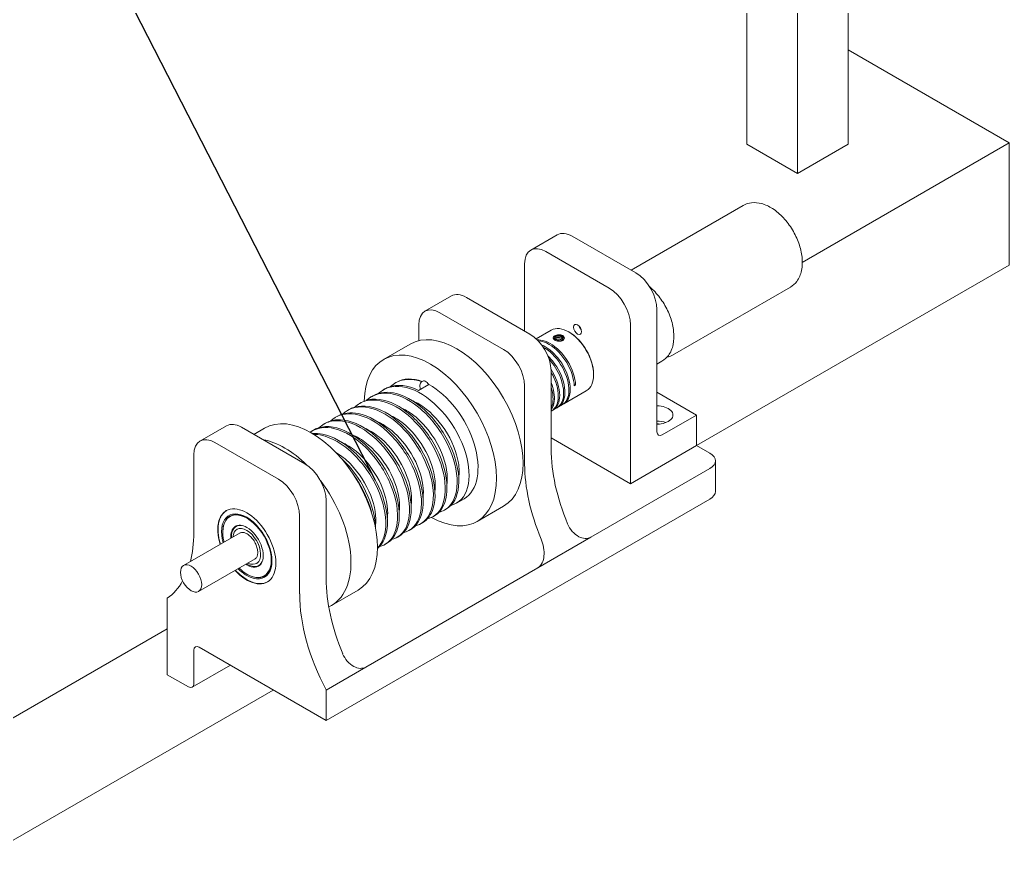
# Model space of a CAD drawing. Header units: inches. Extents: x 10.5 to 77.3, y 13 to 81.5.
# Drawn here: x 46.05 to 77.27, y 13.05 to 40.08 of the extents above; entities that cross this region are included whole.
import ezdxf

# ---------------------------------------------------------------- set-up
doc = ezdxf.new("R2010")
doc.units = ezdxf.units.IN
doc.header["$LTSCALE"] = 2
doc.header["$MEASUREMENT"] = 0
doc.layers.add('Cables', color=7, linetype='Continuous', lineweight=30)
doc.layers.add('Visible (ANSI)', color=7, linetype='Continuous', lineweight=5)

msp = doc.modelspace()

# ---------------------------------------------------------------- linework, layer by layer
at = {"layer": 'Cables'}
msp.add_line((57.278, 25.541), (46.639, 46.301), dxfattribs=at)
at = {"layer": 'Visible (ANSI)'}
for p, q in [((72.187, 65.124), (72.187, 39.044)), ((68.994, 59.778), (68.994, 39.044)), ((70.591, 59.338), (70.591, 35.229)), ((68.994, 36.151), (68.994, 39.044)), ((77.272, 36.193), (72.187, 39.128)), ((72.187, 36.151), (72.187, 39.044)), ((70.591, 35.229), (70.591, 38.122)), ((70.591, 35.229), (68.994, 36.151)), ((70.591, 35.229), (72.187, 36.151)), ((70.743, 32.424), (77.272, 36.193)), ((77.272, 32.335), (77.272, 36.193)), ((65.338, 32.177), (68.879, 34.222)), ((62.176, 32.812), (63.012, 33.294)), ((63.484, 33.247), (65.489, 32.09)), ((62.649, 32.765), (64.653, 31.608)), ((61.981, 30.258), (61.981, 32.379)), ((67.409, 26.641), (77.272, 32.335)), ((66.65, 29.5), (70.366, 31.646)), ((59.671, 31.365), (58.836, 30.883)), ((62.148, 30.161), (60.143, 31.319)), ((66.157, 30.933), (66.157, 27.075)), ((59.308, 30.836), (61.313, 29.679)), ((58.64, 30.451), (58.64, 29.952)), ((65.321, 30.451), (65.321, 25.436)), ((62.822, 30.283), (62.349, 30.01)), ((63.391, 30.219), (63.375, 30.228)), ((57.531, 29.362), (58.366, 29.844)), ((66.157, 29.216), (66.315, 29.308)), ((62.816, 29.004), (62.816, 26.541)), ((64.155, 28.895), (64.155, 28.876)), ((57.521, 28.402), (57.573, 28.432)), ((57.897, 28.619), (57.944, 28.646)), ((58.956, 28.569), (58.63, 28.381)), ((58.734, 28.66), (58.745, 28.666)), ((61.981, 26.059), (61.981, 28.522)), ((63.543, 28.573), (63.587, 28.548)), ((63.587, 28.548), (63.546, 28.524)), ((57.145, 28.185), (57.198, 28.215)), ((63.927, 28.37), (63.213, 27.958)), ((66.157, 28.329), (67.409, 27.606)), ((56.77, 27.968), (56.822, 27.998)), ((63.004, 27.837), (62.879, 27.765)), ((63.171, 27.934), (63.046, 27.861)), ((56.018, 27.534), (56.07, 27.564)), ((56.394, 27.751), (56.446, 27.781)), ((62.837, 27.741), (62.816, 27.729)), ((66.324, 26.979), (67.409, 27.606)), ((67.409, 27.606), (67.409, 26.641)), ((52.572, 27.267), (51.737, 26.785)), ((55.049, 26.063), (53.045, 27.22)), ((53.432, 26.996), (53.772, 27.192)), ((55.642, 27.317), (55.694, 27.347)), ((55.266, 27.1), (55.319, 27.13)), ((65.321, 25.436), (62.816, 26.882)), ((52.209, 26.738), (54.214, 25.581)), ((65.321, 25.436), (67.409, 26.641)), ((67.827, 26.4), (67.409, 26.641)), ((51.541, 26.352), (51.541, 23.889)), ((64.069, 23.748), (67.827, 25.918)), ((68, 26.159), (68, 25.195)), ((67.827, 24.954), (55.717, 17.962)), ((55.717, 24.906), (55.717, 22.442)), ((59.835, 24.828), (60.07, 24.964)), ((60.483, 24.248), (61.319, 24.73)), ((54.882, 21.96), (54.882, 24.423)), ((59.083, 24.394), (59.136, 24.424)), ((59.459, 24.611), (59.512, 24.641)), ((58.708, 24.177), (58.76, 24.207)), ((51.22, 22.855), (53, 23.883)), ((52.456, 23.905), (52.456, 23.915)), ((52.902, 23.996), (52.912, 24.002)), ((57.956, 23.743), (58.008, 23.773)), ((58.332, 23.96), (58.384, 23.99)), ((62.398, 22.784), (64.069, 23.748)), ((57.58, 23.526), (57.632, 23.556)), ((51.693, 22.036), (53.473, 23.064)), ((53.522, 22.922), (53.532, 22.928)), ((53.229, 22.577), (53.22, 22.582)), ((56.97, 19.65), (62.398, 22.784)), ((55.89, 21.596), (56.725, 22.078)), ((50.706, 21.82), (50.706, 19.409)), ((43.865, 16.906), (50.706, 20.855)), ((51.541, 20.18), (51.541, 19.119)), ((51.708, 20.277), (55.717, 17.962)), ((52.696, 19.706), (51.492, 19.011)), ((51.374, 19.023), (50.706, 19.409)), ((55.717, 18.926), (56.97, 19.65)), ((43.865, 13.048), (54.047, 18.926)), ((55.717, 17.962), (55.717, 18.926))]:
    msp.add_line(p, q, dxfattribs=at)
for centre, major_axis, start_param, end_param in [((63.484, 32.476), (-0.472, 0.818), 5.497787, 6.283185), ((62.649, 31.994), (-0.472, 0.818), 5.497787, 7.068583), ((65.489, 31.319), (-0.472, 0.818), 3.926991, 5.497787), ((64.653, 30.836), (0.472, -0.818), 0.785398, 2.356194), ((60.143, 30.547), (-0.472, 0.818), 5.497787, 6.283185), ((59.308, 30.065), (-0.472, 0.818), 5.497787, 7.068583), ((59.842, 27.287), (-1.476, 2.557), 3.141593, 6.283185), ((63.375, 29.327), (-0.552, 0.956), 3.141593, 6.283185), ((63.818, 30.402), (-0.089, 0.153), 1.230959, 1.910633), ((63.818, 30.402), (0.089, -0.153), 4.372552, 5.052226), ((62.148, 29.39), (-0.472, 0.818), 3.926991, 5.497787), ((63.057, 30.031), (0.177, 0), 0.039981, 3.096772), ((63.057, 30.031), (-0.133, 0), 5.446564, 5.552726), ((63.391, 29.336), (-0.54, 0.936), 3.926991, 5.497787), ((59.007, 26.805), (-1.476, 2.557), 2.37382, 7.053799), ((61.313, 28.908), (0.472, -0.818), 0.785398, 2.356194), ((59.007, 26.805), (-1.063, 1.841), 5.673005, 6.283185), ((58.861, 28.496), (-0.103, 0.179), 4.791353, 6.413558), ((59.007, 26.805), (1.063, -1.841), 0, 2.390314), ((66.157, 27.606), (0.502, 0), 4.712389, 7.853982), ((55.249, 24.635), (-1.476, 2.557), 3.141593, 6.283185), ((53.045, 26.449), (-0.472, 0.818), 5.497787, 6.283185), ((66.157, 27.124), (0.502, 0), 0.982505, 1.570796), ((66.157, 27.124), (0.354, 0), 1.305086, 1.570796), ((52.209, 25.966), (-0.472, 0.818), 5.497787, 7.068583), ((66.324, 27.172), (-0.118, -0.205), 5.497787, 7.068583), ((54.414, 24.153), (1.476, -2.557), 2.016965, 2.691587), ((66.157, 24.612), (-2.362, 4.091), 0.785398, 1.351609), ((67.409, 26.159), (0.591, 0), 5.497787, 7.068583), ((55.049, 25.291), (-0.472, 0.818), 3.926991, 5.497787), ((65.321, 24.13), (2.362, -4.091), 3.926991, 4.493201), ((54.214, 24.809), (0.472, -0.818), 0.785398, 2.356194), ((54.414, 24.153), (1.476, -2.557), 6.222942, 8.071559), ((67.409, 25.195), (0.591, 0), 5.497787, 6.283185), ((53.212, 23.459), (-0.65, 1.125), 1.942965, 7.481813), ((53.212, 23.459), (-0.562, 0.973), 5.497787, 7.420108), ((53.22, 23.464), (-0.54, 0.936), 5.497787, 7.401483), ((53.229, 23.469), (-0.546, 0.946), 5.497787, 7.068583), ((53.212, 23.459), (0.562, -0.973), 5.497787, 8.63938), ((53.229, 23.469), (0.546, -0.946), 2.020858, 2.356194), ((53.22, 23.464), (-0.362, 0.627), 5.497787, 7.143163), ((53.234, 23.472), (-0.356, 0.617), 5.880246, 7.12948), ((53.212, 23.459), (-0.31, 0.537), 5.497787, 6.987733), ((53.22, 23.464), (0.54, -0.936), 5.497787, 8.63938), ((53.22, 23.464), (0.362, -0.627), 5.497787, 8.63938), ((48.201, 25.818), (-2.362, 4.091), 3.67184, 3.926991), ((53.212, 23.459), (0.31, -0.537), 5.578638, 8.63938), ((53.229, 23.469), (0.546, -0.946), 5.497787, 7.40392), ((53.22, 23.464), (-0.362, 0.627), 2.281615, 2.356194), ((53.234, 23.472), (-0.356, 0.617), 2.295298, 2.356194), ((53.234, 23.472), (0.356, -0.617), 5.497787, 6.686124), ((53.212, 23.459), (0.562, -0.973), 5.146263, 5.497787), ((53.22, 23.464), (-0.54, 0.936), 2.023295, 2.356194), ((48.201, 25.818), (2.362, -4.091), 0.062664, 0.322128), ((59.058, 20.514), (-2.362, 4.091), 0.785398, 1.351609), ((58.223, 20.031), (2.362, -4.091), 3.926991, 4.649725), ((51.708, 20.084), (-0.118, 0.205), 5.497787, 7.068583), ((51.374, 19.216), (0.118, -0.205), 5.497787, 7.068583)]:
    msp.add_ellipse(centre, major_axis=major_axis, ratio=0.57735, start_param=start_param, end_param=end_param, dxfattribs=at)
for centre, major_axis in [((63.651, 30.306), (0.089, -0.153)), ((51.456, 22.446), (-0.236, 0.409))]:
    msp.add_ellipse(centre, major_axis=major_axis, ratio=0.57735, dxfattribs=at)
for points, knots in [([(68.879, 34.222), (68.96, 34.269), (69.052, 34.297), (69.247, 34.319), (69.352, 34.308), (69.575, 34.249), (69.693, 34.193), (69.927, 34.041), (70.042, 33.943), (70.252, 33.716), (70.348, 33.588), (70.512, 33.316), (70.58, 33.172), (70.684, 32.88), (70.719, 32.731), (70.75, 32.441), (70.746, 32.299), (70.691, 32.041), (70.642, 31.923), (70.512, 31.752), (70.444, 31.691), (70.366, 31.646)], [2.356194, 2.356194, 2.356194, 2.356194, 2.605091, 2.605091, 2.878772, 2.878772, 3.203303, 3.203303, 3.550403, 3.550403, 3.895027, 3.895027, 4.237073, 4.237073, 4.580916, 4.580916, 4.928319, 4.928319, 5.259195, 5.259195, 5.497787, 5.497787, 5.497787, 5.497787]), ([(65.92, 31.659), (65.981, 31.608), (66.04, 31.551), (66.202, 31.377), (66.297, 31.249), (66.461, 30.977), (66.529, 30.833), (66.633, 30.541), (66.668, 30.393), (66.699, 30.102), (66.695, 29.961), (66.64, 29.703), (66.591, 29.585), (66.461, 29.414), (66.393, 29.353), (66.315, 29.308)], [3.364657, 3.364657, 3.364657, 3.364657, 3.550403, 3.550403, 3.895027, 3.895027, 4.237073, 4.237073, 4.580916, 4.580916, 4.928319, 4.928319, 5.259195, 5.259195, 5.497787, 5.497787, 5.497787, 5.497787]), ([(62.385, 29.975), (62.416, 29.977), (62.449, 29.976), (62.482, 29.971), (62.676, 29.948), (62.896, 29.823), (63.085, 29.63), (63.275, 29.437), (63.433, 29.178), (63.517, 28.925), (63.56, 28.794), (63.584, 28.665), (63.587, 28.548)], [-2.060719, -2.060719, -2.060719, -2.060719, -1.927994, -1.927994, -1.927994, -1.163042, -1.163042, -1.163042, -0.396046, -0.396046, -0.396046, 0, 0, 0, 0]), ([(62.932, 30.106), (62.948, 30.115), (62.968, 30.123), (63.011, 30.136), (63.035, 30.14), (63.079, 30.143), (63.103, 30.142), (63.147, 30.134), (63.167, 30.126), (63.198, 30.108), (63.212, 30.096), (63.23, 30.069), (63.234, 30.053), (63.234, 30.025), (63.23, 30.01), (63.212, 29.982), (63.198, 29.97), (63.167, 29.952), (63.147, 29.945), (63.103, 29.936), (63.079, 29.935), (63.035, 29.938), (63.011, 29.942), (62.968, 29.955), (62.948, 29.964), (62.916, 29.982), (62.902, 29.993), (62.884, 30.016), (62.88, 30.028), (62.88, 30.051), (62.884, 30.063), (62.902, 30.086), (62.916, 30.097), (62.932, 30.106)], [0, 0, 0, 0, 0.0566089, 0.0566089, 0.1132178, 0.1132178, 0.1698253, 0.1698253, 0.2264329, 0.2264329, 0.2830405, 0.2830405, 0.3396481, 0.3396481, 0.396257, 0.396257, 0.4528658, 0.4528658, 0.5094747, 0.5094747, 0.5660836, 0.5660836, 0.6226912, 0.6226912, 0.6792988, 0.6792988, 0.7359063, 0.7359063, 0.7925139, 0.7925139, 0.8491228, 0.8491228, 0.9057317, 0.9057317, 0.9057317, 0.9057317]), ([(62.961, 29.959), (62.952, 29.964), (62.944, 29.969), (62.928, 29.984), (62.92, 29.995), (62.915, 30.014), (62.914, 30.021), (62.917, 30.036), (62.92, 30.044), (62.925, 30.051)], [0.1311533, 0.1311533, 0.1311533, 0.1311533, 0.1617897, 0.1617897, 0.2111876, 0.2111876, 0.245334, 0.245334, 0.2783258, 0.2783258, 0.2783258, 0.2783258]), ([(62.924, 29.991), (62.928, 30.017), (62.959, 30.041), (63.005, 30.05), (63.06, 30.06), (63.13, 30.045), (63.165, 30.014), (63.174, 30.006), (63.18, 29.998), (63.184, 29.989)], [11.830903, 11.830903, 11.830903, 11.830903, 12.951618, 12.951618, 12.951618, 14.290765, 14.290765, 14.290765, 14.6258, 14.6258, 14.6258, 14.6258]), ([(63.185, 29.988), (63.183, 29.991), (63.182, 29.994), (63.174, 30.005), (63.166, 30.013), (63.147, 30.026), (63.136, 30.032), (63.111, 30.042), (63.098, 30.045), (63.07, 30.05), (63.055, 30.051), (63.027, 30.051), (63.013, 30.05), (62.987, 30.044), (62.975, 30.04), (62.955, 30.031), (62.946, 30.025), (62.933, 30.013), (62.928, 30.007), (62.925, 29.997), (62.924, 29.995), (62.924, 29.992)], [0.0272587, 0.0272587, 0.0272587, 0.0272587, 0.0392254, 0.0392254, 0.0767034, 0.0767034, 0.112668, 0.112668, 0.1485519, 0.1485519, 0.184644, 0.184644, 0.2208501, 0.2208501, 0.2570065, 0.2570065, 0.2929321, 0.2929321, 0.328622, 0.328622, 0.3444553, 0.3444553, 0.3444553, 0.3444553]), ([(62.925, 30.051), (62.928, 30.054), (62.932, 30.06), (62.944, 30.072), (62.95, 30.077), (62.958, 30.082)], [0, 0, 0, 0, 0.01800382, 0.01800382, 0.0349036, 0.0349036, 0.0349036, 0.0349036]), ([(63.185, 29.989), (63.17, 30.018), (63.13, 30.043), (63.083, 30.051), (63.025, 30.061), (62.962, 30.046), (62.937, 30.019), (62.929, 30.01), (62.925, 30.001), (62.925, 29.992)], [-8.347703, -8.347703, -8.347703, -8.347703, -7.261871, -7.261871, -7.261871, -5.945033, -5.945033, -5.945033, -5.537351, -5.537351, -5.537351, -5.537351]), ([(63.19, 30.018), (63.189, 30.027), (63.186, 30.036), (63.174, 30.053), (63.166, 30.061), (63.147, 30.075), (63.136, 30.081), (63.111, 30.09), (63.098, 30.094), (63.07, 30.099), (63.055, 30.1), (63.027, 30.099), (63.013, 30.098), (62.987, 30.093), (62.975, 30.089), (62.955, 30.079), (62.946, 30.074), (62.938, 30.067), (62.937, 30.065), (62.936, 30.064)], [0, 0, 0, 0, 0.0392254, 0.0392254, 0.0767034, 0.0767034, 0.112668, 0.112668, 0.1485519, 0.1485519, 0.184644, 0.184644, 0.2208501, 0.2208501, 0.2570065, 0.2570065, 0.2929321, 0.2929321, 0.2994135, 0.2994135, 0.2994135, 0.2994135]), ([(63.166, 29.965), (63.154, 29.976), (63.14, 29.985), (63.122, 29.992), (63.071, 30.012), (63.002, 30.009), (62.961, 29.988), (62.953, 29.984), (62.946, 29.979), (62.94, 29.973)], [-14.311842, -14.311842, -14.311842, -14.311842, -13.861835, -13.861835, -13.861835, -12.547263, -12.547263, -12.547263, -12.276433, -12.276433, -12.276433, -12.276433]), ([(62.941, 29.973), (62.963, 29.993), (63.008, 30.007), (63.054, 30.005), (63.097, 30.003), (63.14, 29.987), (63.166, 29.964)], [18.566694, 18.566694, 18.566694, 18.566694, 19.611417, 19.611417, 19.611417, 20.589181, 20.589181, 20.589181, 20.589181]), ([(63.165, 29.964), (63.162, 29.967), (63.159, 29.969), (63.147, 29.978), (63.136, 29.984), (63.111, 29.993), (63.098, 29.997), (63.07, 30.002), (63.055, 30.003), (63.027, 30.003), (63.013, 30.001), (62.987, 29.996), (62.975, 29.992), (62.956, 29.983), (62.947, 29.978), (62.941, 29.972)], [0.064415, 0.064415, 0.064415, 0.064415, 0.0767034, 0.0767034, 0.112668, 0.112668, 0.1485519, 0.1485519, 0.184644, 0.184644, 0.2208501, 0.2208501, 0.2570065, 0.2570065, 0.2905469, 0.2905469, 0.2905469, 0.2905469]), ([(62.958, 30.082), (62.998, 30.104), (63.07, 30.108), (63.122, 30.087), (63.163, 30.072), (63.189, 30.042), (63.19, 30.012)], [6.228247, 6.228247, 6.228247, 6.228247, 7.576737, 7.576737, 7.576737, 8.634565, 8.634565, 8.634565, 8.634565]), ([(62.968, 30.088), (62.976, 30.092), (62.985, 30.096), (63.006, 30.103), (63.015, 30.105), (63.022, 30.107)], [0.00565454, 0.00565454, 0.00565454, 0.00565454, 0.03475757, 0.03475757, 0.06576627, 0.06576627, 0.06576627, 0.06576627]), ([(63.189, 30.007), (63.191, 30.019), (63.189, 30.032), (63.182, 30.043), (63.161, 30.078), (63.1, 30.103), (63.042, 30.102), (63.014, 30.102), (62.988, 30.097), (62.968, 30.088)], [-2.422326, -2.422326, -2.422326, -2.422326, -1.991458, -1.991458, -1.991458, -0.670264, -0.670264, -0.670264, -0.051224, -0.051224, -0.051224, -0.051224]), ([(63.022, 30.107), (63.039, 30.111), (63.056, 30.113), (63.093, 30.113), (63.112, 30.111), (63.148, 30.102), (63.165, 30.096), (63.194, 30.079), (63.206, 30.069), (63.22, 30.05), (63.224, 30.041), (63.228, 30.023), (63.228, 30.014), (63.225, 30.005)], [0, 0, 0, 0, 0.0458094, 0.0458094, 0.0938767, 0.0938767, 0.1442015, 0.1442015, 0.1967828, 0.1967828, 0.2362493, 0.2362493, 0.2768822, 0.2768822, 0.2768822, 0.2768822]), ([(63.126, 29.941), (63.135, 29.944), (63.143, 29.948), (63.16, 29.959), (63.168, 29.966), (63.181, 29.982), (63.186, 29.99), (63.189, 30.001), (63.19, 30.004), (63.19, 30.007)], [0.234617, 0.234617, 0.234617, 0.234617, 0.2595619, 0.2595619, 0.2954909, 0.2954909, 0.3313705, 0.3313705, 0.3444255, 0.3444255, 0.3444255, 0.3444255]), ([(63.546, 28.524), (63.539, 28.75), (63.452, 29.021), (63.308, 29.262), (63.163, 29.504), (62.962, 29.713), (62.756, 29.834), (62.637, 29.903), (62.518, 29.942), (62.408, 29.95)], [0, 0, 0, 0, 0.765026, 0.765026, 0.765026, 1.529832, 1.529832, 1.529832, 1.971511, 1.971511, 1.971511, 1.971511]), ([(62.518, 29.818), (62.694, 29.742), (62.876, 29.597), (63.028, 29.411), (63.203, 29.196), (63.335, 28.928), (63.39, 28.681), (63.446, 28.434), (63.424, 28.211), (63.332, 28.072), (63.295, 28.016), (63.247, 27.974), (63.191, 27.947)], [-7.953028, -7.953028, -7.953028, -7.953028, -7.293884, -7.293884, -7.293884, -6.529404, -6.529404, -6.529404, -5.765716, -5.765716, -5.765716, -5.45805, -5.45805, -5.45805, -5.45805]), ([(63.171, 27.934), (63.278, 27.997), (63.351, 28.121), (63.372, 28.285), (63.399, 28.492), (63.344, 28.762), (63.221, 29.018), (63.098, 29.27), (62.911, 29.506), (62.706, 29.659), (62.66, 29.694), (62.613, 29.724), (62.566, 29.75)], [5.497787, 5.497787, 5.497787, 5.497787, 6.114342, 6.114342, 6.114342, 6.895199, 6.895199, 6.895199, 7.666756, 7.666756, 7.666756, 7.841841, 7.841841, 7.841841, 7.841841]), ([(63.127, 29.941), (63.089, 29.957), (63.039, 29.962), (62.998, 29.953), (62.994, 29.952), (62.99, 29.951), (62.986, 29.95)], [-20.190011, -20.190011, -20.190011, -20.190011, -19.176442, -19.176442, -19.176442, -19.075791, -19.075791, -19.075791, -19.075791]), ([(62.988, 29.949), (63.022, 29.958), (63.064, 29.959), (63.101, 29.95), (63.11, 29.947), (63.118, 29.944), (63.126, 29.941)], [25.37123, 25.37123, 25.37123, 25.37123, 26.249996, 26.249996, 26.249996, 26.464622, 26.464622, 26.464622, 26.464622]), ([(63.124, 29.94), (63.124, 29.94), (63.123, 29.94), (63.111, 29.945), (63.098, 29.949), (63.07, 29.954), (63.055, 29.955), (63.027, 29.955), (63.013, 29.953), (62.997, 29.95), (62.994, 29.949), (62.991, 29.948)], [0.1123016, 0.1123016, 0.1123016, 0.1123016, 0.112668, 0.112668, 0.1485519, 0.1485519, 0.184644, 0.184644, 0.2208501, 0.2208501, 0.2295537, 0.2295537, 0.2295537, 0.2295537]), ([(62.713, 29.474), (62.794, 29.397), (62.87, 29.308), (62.938, 29.212), (63.1, 28.983), (63.211, 28.712), (63.243, 28.473), (63.277, 28.226), (63.225, 28.016), (63.105, 27.905), (63.081, 27.883), (63.054, 27.865), (63.024, 27.851)], [-13.779971, -13.779971, -13.779971, -13.779971, -13.459982, -13.459982, -13.459982, -12.696095, -12.696095, -12.696095, -11.902589, -11.902589, -11.902589, -11.741236, -11.741236, -11.741236, -11.741236]), ([(63.003, 27.838), (63.091, 27.889), (63.156, 27.98), (63.188, 28.1), (63.237, 28.286), (63.209, 28.54), (63.109, 28.794), (63.029, 28.999), (62.902, 29.202), (62.753, 29.366)], [11.780972, 11.780972, 11.780972, 11.780972, 12.282186, 12.282186, 12.282186, 13.049331, 13.049331, 13.049331, 13.669783, 13.669783, 13.669783, 13.669783]), ([(62.815, 29.051), (62.832, 29.025), (62.848, 28.998), (62.864, 28.971), (63.005, 28.726), (63.086, 28.455), (63.087, 28.232), (63.088, 28.009), (63.008, 27.836), (62.872, 27.762), (62.867, 27.759), (62.862, 27.756), (62.857, 27.754)], [-19.672332, -19.672332, -19.672332, -19.672332, -19.587285, -19.587285, -19.587285, -18.819581, -18.819581, -18.819581, -18.052436, -18.052436, -18.052436, -18.024421, -18.024421, -18.024421, -18.024421]), ([(57.747, 28.506), (57.852, 28.605), (57.978, 28.673), (58.12, 28.706), (58.304, 28.749), (58.515, 28.733), (58.734, 28.66)], [-0.9299729, -0.9299729, -0.9299729, -0.9299729, -0.6020315, -0.6020315, -0.6020315, -0.1752178, -0.1752178, -0.1752178, -0.1752178]), ([(62.836, 27.742), (62.896, 27.776), (62.946, 27.829), (62.981, 27.898), (63.062, 28.058), (63.066, 28.304), (62.988, 28.565), (62.949, 28.696), (62.89, 28.83), (62.815, 28.957)], [18.064158, 18.064158, 18.064158, 18.064158, 18.405673, 18.405673, 18.405673, 19.199179, 19.199179, 19.199179, 19.598104, 19.598104, 19.598104, 19.598104]), ([(57.371, 28.289), (57.408, 28.325), (57.448, 28.356), (57.491, 28.383), (57.727, 28.535), (58.042, 28.553), (58.375, 28.437), (58.709, 28.321), (59.059, 28.071), (59.359, 27.738), (59.66, 27.405), (59.908, 26.991), (60.059, 26.58), (60.211, 26.166), (60.263, 25.756), (60.207, 25.435), (60.152, 25.114), (59.989, 24.883), (59.754, 24.789), (59.724, 24.777), (59.692, 24.767), (59.659, 24.759)], [-7.213158, -7.213158, -7.213158, -7.213158, -7.096228, -7.096228, -7.096228, -6.447556, -6.447556, -6.447556, -5.799428, -5.799428, -5.799428, -5.15179, -5.15179, -5.15179, -4.499842, -4.499842, -4.499842, -3.849451, -3.849451, -3.849451, -3.764958, -3.764958, -3.764958, -3.764958]), ([(58.63, 28.381), (58.292, 28.549), (57.959, 28.588), (57.694, 28.489), (57.652, 28.473), (57.612, 28.454), (57.574, 28.432)], [0.0341194, 0.0341194, 0.0341194, 0.0341194, 0.6829193, 0.6829193, 0.6829193, 0.7853982, 0.7853982, 0.7853982, 0.7853982]), ([(58.691, 28.417), (58.686, 28.433), (58.682, 28.449), (58.675, 28.494), (58.675, 28.522), (58.683, 28.573), (58.69, 28.595), (58.709, 28.632), (58.72, 28.647), (58.734, 28.659), (58.734, 28.659), (58.734, 28.66)], [-0.2457444, -0.2457444, -0.2457444, -0.2457444, -0.2023056, -0.2023056, -0.1296072, -0.1296072, -0.0623933, -0.0623933, -0.0011288, -0.0011288, 0, 0, 0, 0]), ([(62.816, 28.628), (62.898, 28.419), (62.933, 28.209), (62.915, 28.039), (62.903, 27.927), (62.868, 27.833), (62.815, 27.763)], [-25.618822, -25.618822, -25.618822, -25.618822, -24.987425, -24.987425, -24.987425, -24.575367, -24.575367, -24.575367, -24.575367]), ([(62.816, 27.806), (62.88, 27.937), (62.895, 28.122), (62.856, 28.326), (62.846, 28.378), (62.833, 28.432), (62.816, 28.485)], [24.6962442, 24.6962442, 24.6962442, 24.6962442, 25.3360517, 25.3360517, 25.3360517, 25.4992718, 25.4992718, 25.4992718, 25.4992718]), ([(56.619, 27.855), (56.718, 27.948), (56.835, 28.014), (56.967, 28.049), (57.245, 28.123), (57.587, 28.057), (57.926, 27.864), (58.265, 27.672), (58.6, 27.356), (58.867, 26.98), (59.133, 26.604), (59.33, 26.171), (59.42, 25.768), (59.51, 25.365), (59.493, 24.995), (59.376, 24.733), (59.279, 24.517), (59.115, 24.375), (58.908, 24.325)], [-19.779529, -19.779529, -19.779529, -19.779529, -19.471414, -19.471414, -19.471414, -18.81985, -18.81985, -18.81985, -18.168684, -18.168684, -18.168684, -17.5179, -17.5179, -17.5179, -16.867484, -16.867484, -16.867484, -16.331329, -16.331329, -16.331329, -16.331329]), ([(59.135, 24.425), (59.201, 24.463), (59.26, 24.512), (59.311, 24.573), (59.478, 24.773), (59.555, 25.094), (59.523, 25.472), (59.491, 25.85), (59.351, 26.282), (59.127, 26.681), (58.903, 27.08), (58.598, 27.444), (58.268, 27.7), (57.938, 27.956), (57.586, 28.103), (57.278, 28.109), (57.11, 28.112), (56.955, 28.074), (56.822, 27.997)], [10.210176, 10.210176, 10.210176, 10.210176, 10.406689, 10.406689, 10.406689, 11.054431, 11.054431, 11.054431, 11.702114, 11.702114, 11.702114, 12.349738, 12.349738, 12.349738, 12.997306, 12.997306, 12.997306, 13.351769, 13.351769, 13.351769, 13.351769]), ([(56.995, 28.072), (57.163, 28.23), (57.386, 28.308), (57.638, 28.295), (57.949, 28.278), (58.303, 28.121), (58.631, 27.856), (58.959, 27.591), (59.26, 27.221), (59.477, 26.819), (59.694, 26.417), (59.826, 25.986), (59.85, 25.613), (59.874, 25.222), (59.78, 24.897), (59.588, 24.71), (59.504, 24.626), (59.4, 24.57), (59.283, 24.543)], [-13.496344, -13.496344, -13.496344, -13.496344, -12.971941, -12.971941, -12.971941, -12.323712, -12.323712, -12.323712, -11.67574, -11.67574, -11.67574, -11.028011, -11.028011, -11.028011, -10.349711, -10.349711, -10.349711, -10.048144, -10.048144, -10.048144, -10.048144]), ([(59.512, 24.641), (59.728, 24.766), (59.867, 25.024), (59.899, 25.361), (59.931, 25.7), (59.855, 26.117), (59.683, 26.528), (59.511, 26.939), (59.245, 27.343), (58.935, 27.658), (58.624, 27.973), (58.271, 28.196), (57.942, 28.284), (57.664, 28.358), (57.404, 28.333), (57.198, 28.215)], [3.926991, 3.926991, 3.926991, 3.926991, 4.574224, 4.574224, 4.574224, 5.222534, 5.222534, 5.222534, 5.870778, 5.870778, 5.870778, 6.518955, 6.518955, 6.518955, 7.068583, 7.068583, 7.068583, 7.068583]), ([(56.243, 27.638), (56.271, 27.665), (56.3, 27.689), (56.331, 27.711), (56.56, 27.874), (56.87, 27.905), (57.201, 27.801), (57.533, 27.697), (57.885, 27.458), (58.19, 27.133), (58.494, 26.807), (58.751, 26.398), (58.91, 25.986), (59.07, 25.574), (59.133, 25.163), (59.088, 24.835), (59.043, 24.507), (58.891, 24.264), (58.666, 24.155), (58.623, 24.135), (58.579, 24.119), (58.532, 24.108)], [-26.062714, -26.062714, -26.062714, -26.062714, -25.975588, -25.975588, -25.975588, -25.327317, -25.327317, -25.327317, -24.679177, -24.679177, -24.679177, -24.031164, -24.031164, -24.031164, -23.383276, -23.383276, -23.383276, -22.73551, -22.73551, -22.73551, -22.614514, -22.614514, -22.614514, -22.614514]), ([(58.76, 24.208), (58.917, 24.299), (59.035, 24.458), (59.098, 24.67), (59.186, 24.962), (59.169, 25.354), (59.048, 25.765), (58.927, 26.176), (58.703, 26.603), (58.417, 26.96), (58.132, 27.317), (57.786, 27.602), (57.448, 27.757), (57.109, 27.911), (56.779, 27.934), (56.521, 27.819), (56.495, 27.808), (56.47, 27.795), (56.446, 27.781)], [16.493361, 16.493361, 16.493361, 16.493361, 16.963943, 16.963943, 16.963943, 17.615818, 17.615818, 17.615818, 18.267488, 18.267488, 18.267488, 18.918956, 18.918956, 18.918956, 19.570225, 19.570225, 19.570225, 19.634954, 19.634954, 19.634954, 19.634954]), ([(59.527, 25.417), (59.535, 25.48), (59.539, 25.546), (59.539, 25.615), (59.535, 25.945), (59.421, 26.34), (59.22, 26.707), (59.023, 27.069), (58.743, 27.399), (58.442, 27.622), (58.323, 27.709), (58.201, 27.78), (58.081, 27.832)], [10.810073, 10.810073, 10.810073, 10.810073, 10.96047, 10.96047, 10.96047, 11.672785, 11.672785, 11.672785, 12.373971, 12.373971, 12.373971, 12.650022, 12.650022, 12.650022, 12.650022]), ([(59.902, 25.634), (59.921, 25.772), (59.918, 25.927), (59.892, 26.092), (59.837, 26.431), (59.685, 26.81), (59.464, 27.144), (59.242, 27.479), (58.954, 27.767), (58.658, 27.946), (58.591, 27.986), (58.524, 28.02), (58.457, 28.049)], [4.526888, 4.526888, 4.526888, 4.526888, 4.856375, 4.856375, 4.856375, 5.534889, 5.534889, 5.534889, 6.21333, 6.21333, 6.21333, 6.366837, 6.366837, 6.366837, 6.366837]), ([(58.008, 23.774), (58.094, 23.824), (58.169, 23.894), (58.229, 23.982), (58.38, 24.205), (58.436, 24.544), (58.383, 24.932), (58.331, 25.319), (58.171, 25.753), (57.932, 26.146), (57.693, 26.538), (57.376, 26.887), (57.042, 27.122), (56.708, 27.357), (56.359, 27.477), (56.06, 27.456), (55.926, 27.447), (55.803, 27.409), (55.695, 27.346)], [29.059732, 29.059732, 29.059732, 29.059732, 29.317846, 29.317846, 29.317846, 29.966419, 29.966419, 29.966419, 30.614854, 30.614854, 30.614854, 31.263153, 31.263153, 31.263153, 31.911319, 31.911319, 31.911319, 32.201325, 32.201325, 32.201325, 32.201325]), ([(55.867, 27.421), (56.037, 27.581), (56.263, 27.659), (56.518, 27.643), (56.83, 27.624), (57.185, 27.464), (57.513, 27.197), (57.842, 26.93), (58.142, 26.557), (58.358, 26.153), (58.573, 25.75), (58.703, 25.318), (58.723, 24.946), (58.744, 24.573), (58.655, 24.262), (58.477, 24.075), (58.39, 23.983), (58.28, 23.921), (58.156, 23.892)], [-32.345899, -32.345899, -32.345899, -32.345899, -31.816507, -31.816507, -31.816507, -31.166899, -31.166899, -31.166899, -30.517453, -30.517453, -30.517453, -29.868166, -29.868166, -29.868166, -29.219035, -29.219035, -29.219035, -28.8977, -28.8977, -28.8977, -28.8977]), ([(58.384, 23.991), (58.4, 24), (58.415, 24.009), (58.43, 24.02), (58.636, 24.164), (58.761, 24.44), (58.777, 24.79), (58.793, 25.141), (58.699, 25.565), (58.513, 25.975), (58.326, 26.386), (58.048, 26.782), (57.73, 27.083), (57.412, 27.383), (57.057, 27.587), (56.732, 27.652), (56.485, 27.701), (56.256, 27.67), (56.07, 27.564)], [22.776547, 22.776547, 22.776547, 22.776547, 22.823716, 22.823716, 22.823716, 23.473869, 23.473869, 23.473869, 24.123848, 24.123848, 24.123848, 24.773656, 24.773656, 24.773656, 25.423298, 25.423298, 25.423298, 25.918139, 25.918139, 25.918139, 25.918139]), ([(59.151, 25.2), (59.155, 25.229), (59.158, 25.258), (59.16, 25.289), (59.179, 25.588), (59.099, 25.958), (58.932, 26.316), (58.766, 26.674), (58.515, 27.018), (58.232, 27.27), (58.063, 27.421), (57.882, 27.538), (57.705, 27.615)], [17.093259, 17.093259, 17.093259, 17.093259, 17.162403, 17.162403, 17.162403, 17.844613, 17.844613, 17.844613, 18.526598, 18.526598, 18.526598, 18.933207, 18.933207, 18.933207, 18.933207]), ([(55.213, 27.066), (55.421, 27.209), (55.693, 27.247), (55.988, 27.175), (56.315, 27.094), (56.668, 26.876), (56.981, 26.566), (57.308, 26.241), (57.587, 25.817), (57.763, 25.386), (57.935, 24.962), (58.006, 24.534), (57.962, 24.195), (57.918, 23.86), (57.765, 23.612), (57.535, 23.503), (57.494, 23.483), (57.45, 23.468), (57.404, 23.457)], [-44.816362, -44.816362, -44.816362, -44.816362, -44.233318, -44.233318, -44.233318, -43.585763, -43.585763, -43.585763, -42.907473, -42.907473, -42.907473, -42.239782, -42.239782, -42.239782, -41.582523, -41.582523, -41.582523, -41.46407, -41.46407, -41.46407, -41.46407]), ([(57.632, 23.557), (57.791, 23.65), (57.91, 23.811), (57.973, 24.026), (58.059, 24.321), (58.041, 24.714), (57.918, 25.125), (57.795, 25.537), (57.568, 25.964), (57.281, 26.32), (56.994, 26.676), (56.648, 26.959), (56.31, 27.11), (55.971, 27.262), (55.642, 27.282), (55.385, 27.165), (55.363, 27.154), (55.34, 27.143), (55.319, 27.13)], [35.342917, 35.342917, 35.342917, 35.342917, 35.818993, 35.818993, 35.818993, 36.47148, 36.47148, 36.47148, 37.123539, 37.123539, 37.123539, 37.775183, 37.775183, 37.775183, 38.426427, 38.426427, 38.426427, 38.48451, 38.48451, 38.48451, 38.48451]), ([(55.492, 27.204), (55.59, 27.297), (55.706, 27.363), (55.837, 27.398), (56.116, 27.472), (56.457, 27.406), (56.796, 27.215), (57.135, 27.023), (57.471, 26.707), (57.737, 26.332), (58.004, 25.956), (58.201, 25.522), (58.292, 25.119), (58.382, 24.716), (58.366, 24.346), (58.249, 24.083), (58.152, 23.866), (57.987, 23.724), (57.78, 23.674)], [-38.629085, -38.629085, -38.629085, -38.629085, -38.322296, -38.322296, -38.322296, -37.670869, -37.670869, -37.670869, -37.019641, -37.019641, -37.019641, -36.368606, -36.368606, -36.368606, -35.717763, -35.717763, -35.717763, -35.180885, -35.180885, -35.180885, -35.180885]), ([(58.399, 24.766), (58.423, 24.946), (58.41, 25.156), (58.358, 25.377), (58.276, 25.727), (58.097, 26.103), (57.857, 26.423), (57.618, 26.743), (57.319, 27.005), (57.022, 27.15), (56.999, 27.161), (56.976, 27.172), (56.953, 27.182)], [29.659629, 29.659629, 29.659629, 29.659629, 30.090022, 30.090022, 30.090022, 30.768669, 30.768669, 30.768669, 31.447168, 31.447168, 31.447168, 31.499578, 31.499578, 31.499578, 31.499578]), ([(58.775, 24.983), (58.809, 25.233), (58.768, 25.542), (58.656, 25.858), (58.528, 26.216), (58.309, 26.58), (58.043, 26.868), (57.824, 27.106), (57.574, 27.292), (57.329, 27.398)], [23.376444, 23.376444, 23.376444, 23.376444, 23.974909, 23.974909, 23.974909, 24.655062, 24.655062, 24.655062, 25.216392, 25.216392, 25.216392, 25.216392]), ([(57.336, 23.394), (57.523, 23.545), (57.636, 23.811), (57.65, 24.144), (57.664, 24.495), (57.57, 24.918), (57.384, 25.328), (57.197, 25.738), (56.919, 26.133), (56.602, 26.433), (56.285, 26.732), (55.93, 26.936), (55.606, 27.001), (55.497, 27.023), (55.392, 27.029), (55.292, 27.02)], [41.70951, 41.70951, 41.70951, 41.70951, 42.326291, 42.326291, 42.326291, 42.975133, 42.975133, 42.975133, 43.623688, 43.623688, 43.623688, 44.27197, 44.27197, 44.27197, 44.489653, 44.489653, 44.489653, 44.489653]), ([(55.335, 26.994), (55.639, 26.991), (55.986, 26.851), (56.313, 26.603), (56.644, 26.352), (56.953, 25.991), (57.18, 25.593), (57.408, 25.195), (57.553, 24.762), (57.589, 24.382), (57.626, 24.002), (57.554, 23.676), (57.39, 23.471), (57.373, 23.45), (57.355, 23.43), (57.337, 23.411)], [-50.704506, -50.704506, -50.704506, -50.704506, -50.063982, -50.063982, -50.063982, -49.415883, -49.415883, -49.415883, -48.767848, -48.767848, -48.767848, -48.119876, -48.119876, -48.119876, -48.052511, -48.052511, -48.052511, -48.052511]), ([(58.023, 24.549), (58.039, 24.668), (58.039, 24.799), (58.022, 24.938), (57.981, 25.274), (57.839, 25.655), (57.625, 25.997), (57.411, 26.338), (57.126, 26.638), (56.829, 26.829), (56.746, 26.883), (56.661, 26.928), (56.578, 26.964)], [35.942814, 35.942814, 35.942814, 35.942814, 36.226137, 36.226137, 36.226137, 36.908771, 36.908771, 36.908771, 37.590946, 37.590946, 37.590946, 37.782763, 37.782763, 37.782763, 37.782763]), ([(57.648, 24.332), (57.655, 24.386), (57.659, 24.442), (57.66, 24.501), (57.662, 24.81), (57.565, 25.183), (57.386, 25.537), (57.207, 25.89), (56.948, 26.222), (56.661, 26.46), (56.512, 26.583), (56.356, 26.68), (56.202, 26.747)], [42.226, 42.226, 42.226, 42.226, 42.354683, 42.354683, 42.354683, 43.03377, 43.03377, 43.03377, 43.712544, 43.712544, 43.712544, 44.065948, 44.065948, 44.065948, 44.065948]), ([(57.272, 24.115), (57.309, 24.385), (57.257, 24.725), (57.124, 25.066), (56.984, 25.424), (56.755, 25.782), (56.484, 26.06), (56.337, 26.21), (56.179, 26.336), (56.018, 26.431)], [48.509185, 48.509185, 48.509185, 48.509185, 49.155856, 49.155856, 49.155856, 49.835229, 49.835229, 49.835229, 50.20236, 50.20236, 50.20236, 50.20236]), ([(57.274, 24.049), (57.273, 24.126), (57.266, 24.206), (57.255, 24.289), (57.201, 24.677), (57.039, 25.112), (56.798, 25.504), (56.622, 25.792), (56.404, 26.055), (56.169, 26.267)], [48.682921, 48.682921, 48.682921, 48.682921, 48.820278, 48.820278, 48.820278, 49.469705, 49.469705, 49.469705, 49.945265, 49.945265, 49.945265, 49.945265]), ([(52.574, 24.591), (52.543, 24.572), (52.515, 24.549), (52.459, 24.492), (52.433, 24.458), (52.387, 24.381), (52.368, 24.339), (52.338, 24.249), (52.327, 24.201), (52.311, 24.099), (52.308, 24.045), (52.308, 23.989)], [0.8039297, 0.8039297, 0.8039297, 0.8039297, 0.9424778, 0.9424778, 1.0995574, 1.0995574, 1.2566371, 1.2566371, 1.4137167, 1.4137167, 1.5707963, 1.5707963, 1.5707963, 1.5707963]), ([(63.337, 24.171), (63.372, 24.087), (63.423, 24.003), (63.547, 23.862), (63.62, 23.804), (63.753, 23.735), (63.821, 23.713), (63.952, 23.704), (64.016, 23.718), (64.069, 23.748)], [2.4651859, 2.4651859, 2.4651859, 2.4651859, 2.7002023, 2.7002023, 2.9352188, 2.9352188, 3.124158, 3.124158, 3.3130971, 3.3130971, 3.3130971, 3.3130971]), ([(52.308, 23.989), (52.308, 23.874), (52.324, 23.751), (52.363, 23.592), (52.373, 23.559), (52.383, 23.526)], [1.5707963, 1.5707963, 1.5707963, 1.5707963, 1.8954168, 1.8954168, 1.9797742, 1.9797742, 1.9797742, 1.9797742]), ([(53.56, 23.266), (53.56, 23.305), (53.555, 23.349), (53.534, 23.438), (53.518, 23.484), (53.477, 23.575), (53.451, 23.62), (53.394, 23.702), (53.362, 23.74), (53.296, 23.805), (53.261, 23.832), (53.192, 23.874), (53.159, 23.888), (53.096, 23.903), (53.067, 23.903), (53.027, 23.895), (53.013, 23.89), (53, 23.883)], [4.712389, 4.712389, 4.712389, 4.712389, 5.019704, 5.019704, 5.32897, 5.32897, 5.639946, 5.639946, 5.950995, 5.950995, 6.260446, 6.260446, 6.567808, 6.567808, 6.88068, 6.88068, 7.068583, 7.068583, 7.068583, 7.068583]), ([(62.398, 22.784), (62.454, 22.816), (62.501, 22.87), (62.566, 23.001), (62.584, 23.079), (62.599, 23.239), (62.594, 23.332), (62.562, 23.517), (62.535, 23.609), (62.502, 23.688)], [1.6563312, 1.6563312, 1.6563312, 1.6563312, 1.8577773, 1.8577773, 2.0592234, 2.0592234, 2.2819503, 2.2819503, 2.5046772, 2.5046772, 2.5046772, 2.5046772]), ([(53.473, 23.064), (53.483, 23.07), (53.493, 23.078), (53.511, 23.096), (53.519, 23.106), (53.533, 23.131), (53.539, 23.144), (53.55, 23.175), (53.554, 23.191), (53.559, 23.227), (53.56, 23.246), (53.56, 23.266)], [3.9269908, 3.9269908, 3.9269908, 3.9269908, 4.0840704, 4.0840704, 4.2411501, 4.2411501, 4.3982297, 4.3982297, 4.5553093, 4.5553093, 4.712389, 4.712389, 4.712389, 4.712389]), ([(52.855, 22.708), (52.893, 22.668), (52.931, 22.63), (53.065, 22.508), (53.165, 22.438), (53.364, 22.334), (53.463, 22.301), (53.652, 22.278), (53.741, 22.287), (53.838, 22.324), (53.856, 22.332), (53.873, 22.341)], [2.732615, 2.732615, 2.732615, 2.732615, 2.86654, 2.86654, 3.19076, 3.19076, 3.515267, 3.515267, 3.834132, 3.834132, 3.908459, 3.908459, 3.908459, 3.908459]), ([(56.238, 20.072), (56.274, 19.988), (56.324, 19.905), (56.448, 19.764), (56.521, 19.706), (56.654, 19.636), (56.722, 19.614), (56.853, 19.606), (56.917, 19.619), (56.97, 19.65)], [2.4651859, 2.4651859, 2.4651859, 2.4651859, 2.7002023, 2.7002023, 2.9352188, 2.9352188, 3.124158, 3.124158, 3.3130971, 3.3130971, 3.3130971, 3.3130971])]:
    msp.add_open_spline(points, degree=3, knots=knots, dxfattribs=at)
for points in [[(63.225, 30.005), (63.225, 30.004), (63.225, 30.003), (63.225, 30.002)], [(66.65, 29.5), (66.593, 29.468), (66.532, 29.444), (66.468, 29.429)], [(56.591, 25.706), (56.848, 25.351), (57.044, 24.941), (57.144, 24.553)]]:
    msp.add_open_spline(points, degree=3, dxfattribs=at)

doc.saveas('drawing.dxf')
